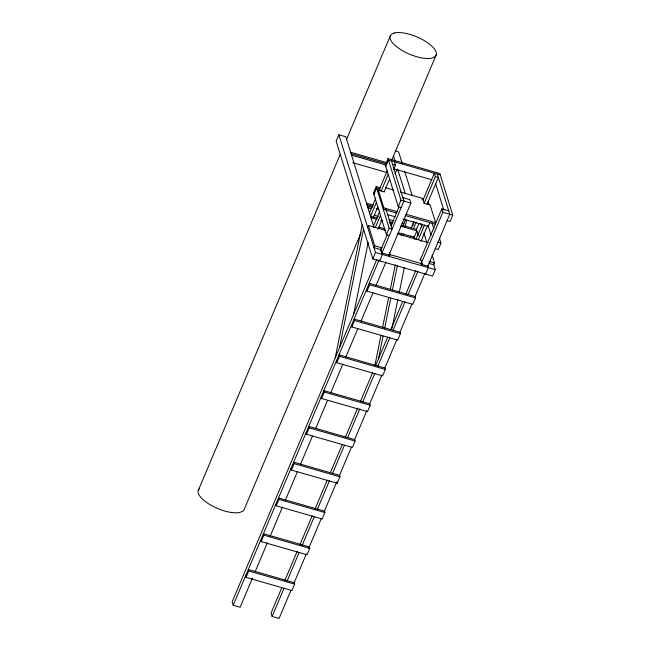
<?xml version="1.0" encoding="UTF-8"?>
<svg xmlns="http://www.w3.org/2000/svg" width="651" height="651" viewBox="0 0 651 651"><rect width="100%" height="100%" fill="white"/><g stroke="black" fill="none" stroke-linecap="round" stroke-linejoin="round"><path stroke-width="0.98" d="M335.216 357.879L362.249 224.449M339.521 347.683L363.665 228.542M353.501 314.929L368.189 242.449M374.952 365.073L381.006 335.208M382.422 328.234L388.671 297.369M390.291 289.402L395.336 264.509M401.187 235.629L401.586 233.644M403.002 226.67L405.54 219.102M378.451 358.864L383.081 336.03M384.692 328.088L390.722 298.304M392.333 290.362L397.362 265.543M403.4 235.752L403.807 233.766M405.215 226.817L406.623 219.867M392.04 328.096L397.875 299.305M399.283 292.356L404.312 267.537M410.342 237.753L410.748 235.768M412.758 225.84L413.564 221.869M374.04 227.459L345.811 136.767L338.87 134.773L336.16 141.194L372.787 258.895L432.549 276.065L435.267 269.636L433.46 263.85M198.213 490.585L340.261 154.303M346.592 139.314L390.12 36.277M380.038 187.716L376.197 186.609L373.479 193.038L386.425 234.62L389.404 235.475M447.099 220.673L450.069 221.527L452.787 215.107L439.848 173.516L388.012 158.632L385.302 165.053L398.241 206.644L401.219 207.498M373.934 194.486L376.644 188.058L379.623 188.912L380.217 190.824M385.75 166.51L388.468 160.081L440.296 174.964M377.694 191.427L378.272 190.043L384.228 191.76M361.061 232.773L244.328 509.106A24.868 9.399 22.9 0 1 242.88 511.141L239.95 512.418A24.868 9.399 22.9 0 1 207.514 503.101L203.145 499.732A24.868 9.399 22.9 0 1 199.662 488.543M369.524 212.82L375.79 197.994M379.313 189.661L387.532 170.204M391.528 160.642L436.235 54.798M370.574 216.181L376.441 202.282M381.136 191.166L388.183 174.492M367.66 227.289L368.433 225.458L385.791 230.438M373.161 217.963L377.857 206.847M384.114 192.021L389.591 179.049M393.505 169.789L395.466 165.151L394.416 161.79M395.092 173.833L397.029 169.244M373.178 226.817L379.793 211.16M375.391 227.419L380.453 215.448M378.272 190.043L383.813 207.84L383.236 209.215L396.671 213.072M377.979 229.193L381.868 219.981M368.433 225.458L374.764 245.801L373.991 247.64L381.396 249.764M372.787 258.895L375.497 252.474L338.87 134.773M386.425 234.62L389.135 228.2L376.197 186.609M398.241 206.644L400.959 200.223L388.012 158.632M376.791 259.44L232.138 601.89L233.196 605.275L240.138 607.269L252.385 578.259M380.347 251.017L387.068 235.109M391.023 225.759L398.925 207.042M233.196 605.275L379.037 260.018M381.803 253.467L403.929 201.078L391.446 160.935M246.045 577.372L248.755 570.951L248.308 569.495L294.179 582.678L294.634 584.126L291.925 590.547L246.045 577.372L245.59 575.915M261.157 541.591L263.867 535.171L263.419 533.722L309.298 546.897L309.746 548.354L307.036 554.774L261.157 541.591L260.701 540.143M276.268 505.819L278.978 499.398L278.53 497.942L324.41 511.125L324.857 512.573L322.147 518.993L276.268 505.819L275.821 504.37M291.379 470.046L294.097 463.618L293.642 462.169L339.521 475.344L339.968 476.801L337.259 483.221L291.379 470.046L290.932 468.59M306.491 434.266L309.209 427.845L308.753 426.397L354.632 439.571L355.08 441.02L352.37 447.44L306.491 434.266L306.043 432.817M321.602 398.493L324.32 392.073L323.864 390.616L369.744 403.791L370.199 405.248L367.481 411.668L321.602 398.493L321.155 397.037M336.722 362.713L339.431 356.292L338.976 354.844L384.855 368.018L385.311 369.467L382.593 375.887L336.722 362.713L336.266 361.264M351.833 326.94L354.543 320.52L354.095 319.063L399.966 332.246L400.422 333.694L397.712 340.115L351.833 326.94L351.377 325.484M366.944 291.16L369.654 284.739L369.207 283.291L415.078 296.465L415.533 297.914L412.824 304.342L366.944 291.16L366.489 289.711M379.728 260.888L382.446 254.468L380.64 248.682M255.151 571.716L267.406 542.706M270.173 536.155L282.428 507.153M285.195 500.603L297.442 471.601M300.607 464.114L312.464 436.048M315.629 428.561L327.486 400.487M330.643 393.009L342.898 363.999M345.665 357.448L357.912 328.446M361.077 320.959L372.933 292.893M376.099 285.407L385.978 262.011M388.745 255.461L410.879 203.071L409.821 199.678L402.879 197.684M389.558 252.694L390.161 254.631L389.388 256.461L388.785 254.525M422.076 199.784L422.654 198.409L400.259 191.98M411.253 227.915L413.995 221.43M422.995 200.126L434.347 173.256L435.389 176.624L424.045 203.486M413.475 228.501L416.217 222.015M418.796 223.798L416.453 229.355L401.781 225.213M427.015 204.341L438.367 177.479L435.389 176.624M416.079 239.137L422.304 224.408M418.292 239.739L424.517 225.002M420.88 241.513L427.495 225.864M429.888 222.675L428.334 226.345L402.961 219.053M422.654 198.409L424.151 203.226L430.108 204.935L435.641 222.723L435.063 224.099L405.304 215.554M281.745 587.804L271.076 613.071L272.126 616.456L279.067 618.45L290.924 590.384M284.902 580.318L297.157 551.316M299.924 544.765L312.179 515.763M314.946 509.212L327.193 480.21M330.358 472.724L342.214 444.649M345.38 437.163L357.627 408.161M360.394 401.61L372.649 372.608M375.717 365.349L387.662 337.055M390.828 329.569L402.684 301.494M405.85 294.016L415.729 270.621M420.074 260.327L441.809 208.865L448.759 210.867M272.126 616.456L283.982 588.39M287.148 580.904L299.004 552.829M302.162 545.343L314.417 516.341M317.183 509.79L329.439 480.788M332.596 473.301L344.452 445.235M347.618 437.749L359.865 408.738M362.631 402.196L374.886 373.186M377.653 366.635L389.908 337.633M393.066 330.147L404.922 302.08M408.087 294.594L417.966 271.198M421.522 262.784L442.867 212.259L441.809 208.865M421.376 265.649L422.149 263.818L420.644 258.976M294.089 582.897L306.344 553.887M308.712 548.28L321.358 518.334M324.125 511.784L336.38 482.782M339.537 475.295L351.402 447.229M354.559 439.742L366.814 410.732M369.581 404.19L381.828 375.179M384.595 368.629L396.85 339.627M399.616 333.076L411.871 304.074M415.029 296.587L424.908 273.192M427.674 266.65L449.808 214.252L437.317 174.11M425.608 274.071L428.317 267.642L427.723 265.714M439.482 238.307L440.971 243.083L438.253 249.512L435.275 248.658M432.118 255.216L434.534 262.963L433.761 264.802L429.131 263.468M395.165 150.942L398.632 151.935L402.237 163.515M350.629 152.253L386.751 162.62M392.488 164.296L395.466 165.151M351.084 153.701L386.222 163.792M351.54 155.15L385.701 164.963M393.432 168.715L431.825 179.741M352.728 162.693L386.889 172.507M385.652 187.781L393.44 190.019M400.959 200.223L410.879 203.071M442.867 212.259L452.787 215.107M383.813 207.84L397.248 211.697M405.89 214.179L435.641 222.723M366.48 203.177L373.316 205.138M366.936 204.634L372.787 206.31M367.384 206.082L372.266 207.482M376.172 208.605L379.102 209.443M367.888 207.693L371.355 208.694M387.337 214.57L395.149 216.807M374.431 215.31L378.337 216.425M389.078 219.509L393.953 220.917M401.765 223.155L403.718 223.716M370.549 216.246L377.377 218.207M390.071 221.853L393.001 222.691M370.989 217.67L376.848 219.354M380.754 220.469L382.707 221.031M389.534 223L392.463 223.838M400.275 226.084L416.868 230.845L414.158 237.265L398.542 232.781M389.135 228.2L392.114 229.054L385.872 208.987M437.993 242.229L440.971 243.083M379.012 227.175L384.871 228.859M397.354 233.758L428.203 242.62M374.764 245.801L382.178 247.925M428.976 261.368L434.534 262.963M390.161 254.631L422.149 263.818M381.991 253.019L389.803 255.257M421.034 264.233L427.87 266.194M375.497 252.474L435.267 269.636M369.654 284.739L415.533 297.914M354.543 320.52L400.422 333.694M339.431 356.292L385.311 369.467M324.32 392.073L370.199 405.248M309.209 427.845L355.08 441.02M294.097 463.618L339.968 476.801M278.978 499.398L324.857 512.573M263.867 535.171L309.746 548.354M248.755 570.951L294.634 584.126M435.503 183.403L443.827 210.167M428.024 201.493L429.074 204.862M432.044 223.114L433.826 228.851M428.138 225.718L431.117 235.271M404.637 171.229L412.148 195.349M420.855 223.334L422.051 227.191M423.858 232.977L426.861 242.628M393.497 155.727L395.295 161.521M397.696 169.236L405.199 193.355M416.315 229.054L418.414 235.808M413.898 236.443L414.801 239.332M336.811 481.764L337.259 483.221M394.498 32.965L391.576 34.234A24.868 9.399 22.9 0 0 395.051 45.424L399.421 48.792A24.868 9.399 22.9 0 0 431.865 58.102L434.787 56.832A24.868 9.399 22.9 0 0 431.304 45.643L426.934 42.282A24.868 9.399 22.9 0 0 394.498 32.965"/></g></svg>
